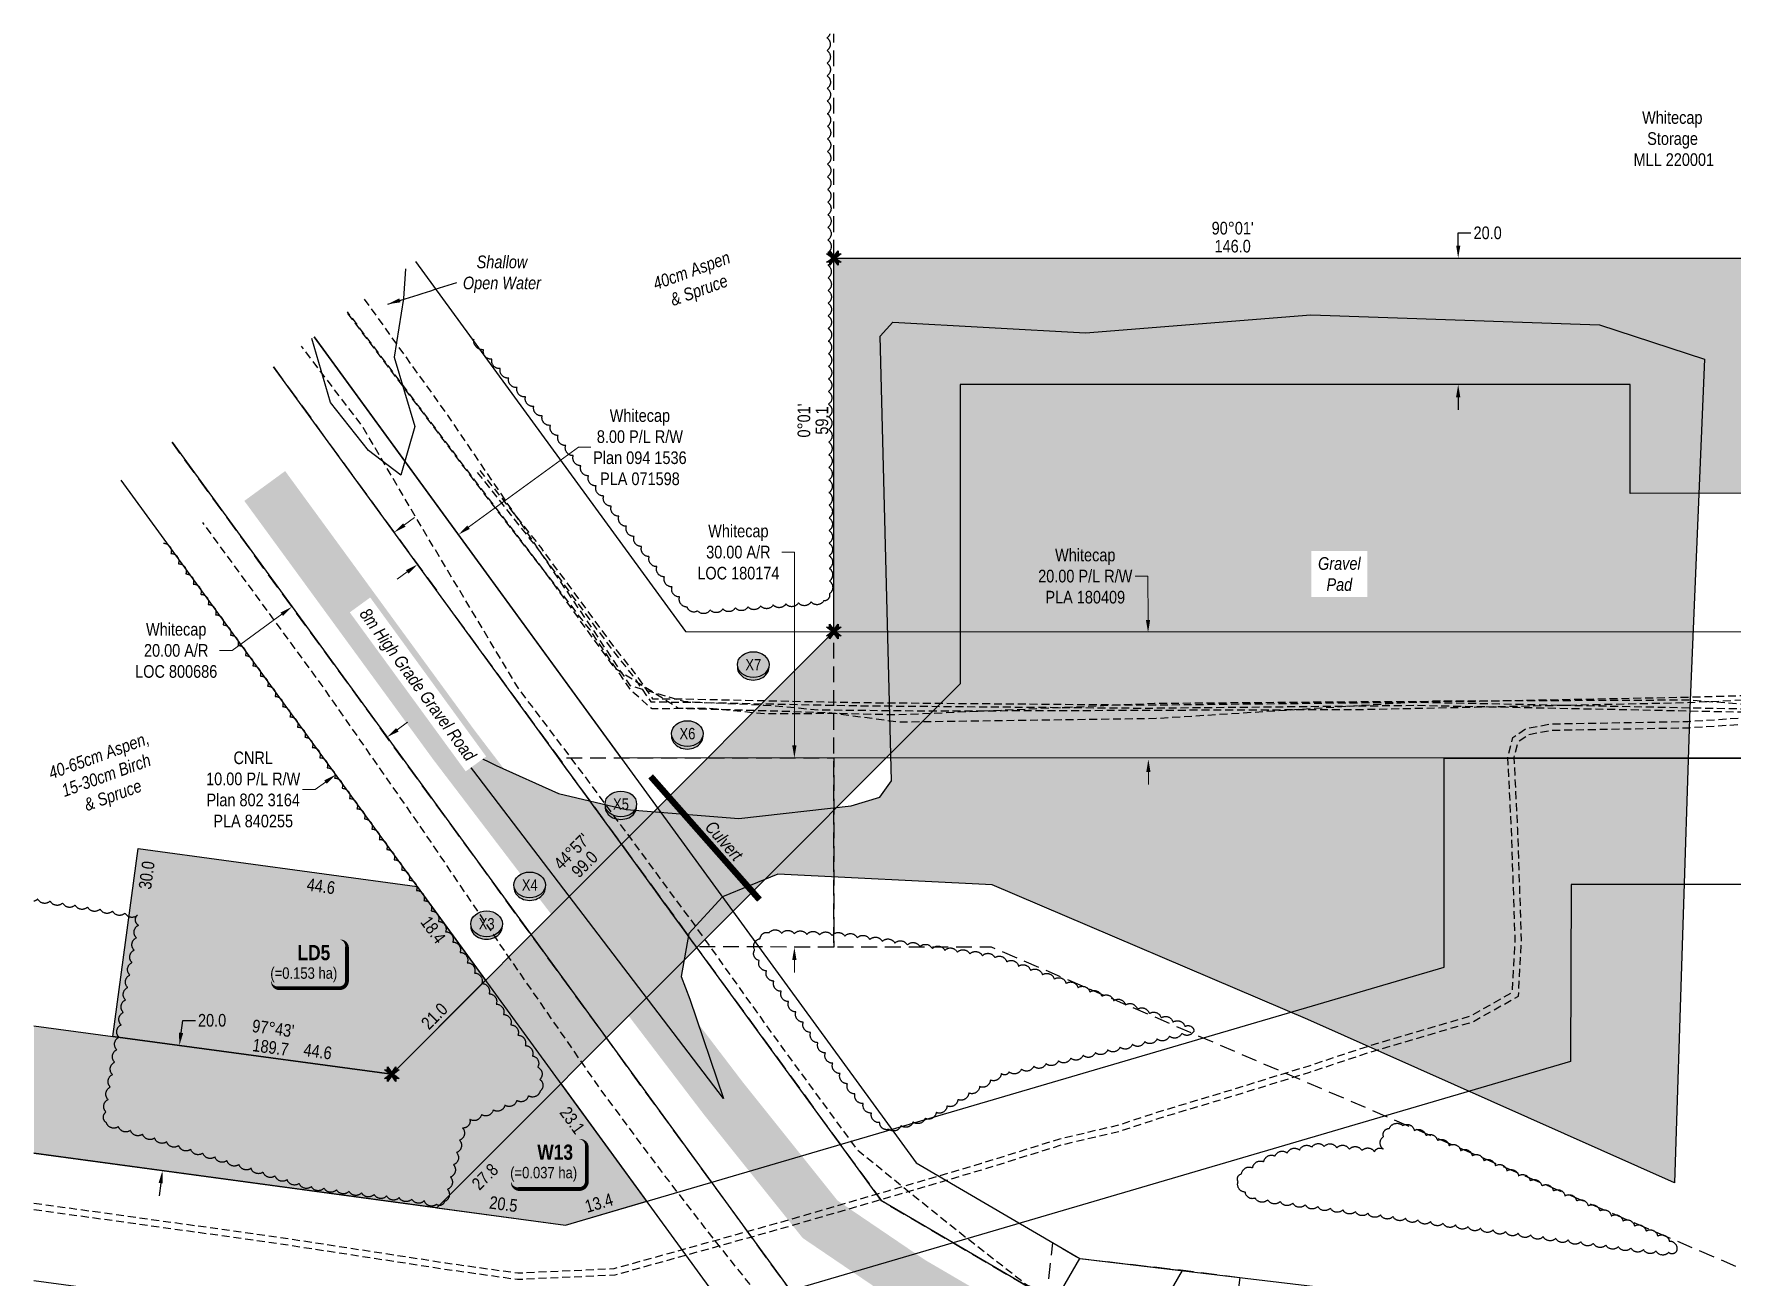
# Model space of a CAD drawing. Extents: x 485237 to 492984, y 6042770 to 6046256.
# Drawn here: x 490390 to 491732, y 6043458 to 6044441 of the extents above; entities that cross this region are included whole.
import ezdxf
from ezdxf.enums import TextEntityAlignment as Align

# ---------------------------------------------------------------- set-up
doc = ezdxf.new("R2010")
doc.units = 0
doc.header["$LTSCALE"] = 5
doc.header["$PDSIZE"] = 0.5
for name, pattern in [('0', [1, 1, 0]), ('foc-ACCESSROAD', [3.75, 2.5, -1.25]), ('UG_PIPE', [1.875, 1.25, -0.625])]:
    doc.linetypes.add(name, pattern=pattern)
doc.layers.get('Defpoints').update_dxf_attribs({"color": 9})
for name, color, linetype, lineweight in [('AS-GENERAL', 48, 'Continuous', 18), ('C-AR-T', 13, 'Continuous', 9), ('C-RW-T', 13, 'Continuous', 9), ('C-WS-T', 13, 'Continuous', 9), ('F-RW-T', 190, 'Continuous', 9), ('P-TEMP-T', 46, 'Continuous', 18), ('T-TEXT', 48, 'Continuous', 18)]:
    doc.layers.add(name, color=color, linetype=linetype, lineweight=lineweight)
for name, color, linetype in [('AS-PIPE-UG', 44, 'UG_PIPE'), ('AS-ROADS', 254, 'Continuous'), ('C-AR', 13, 'foc-ACCESSROAD'), ('C-RW', 13, 'Continuous'), ('C-WS', 13, 'foc-ACCESSROAD'), ('F-RW', 190, 'Continuous'), ('L-BD1', 253, 'Continuous'), ('L-MON', 1, 'Continuous'), ('P-CROSSINGS', 250, 'Continuous'), ('P-PROPOSED', 10, 'Continuous'), ('P-PROPOSED-H', 21, 'Continuous'), ('P-TEMP-BLOCKS', 250, 'Continuous'), ('P-TEMP-H', 41, 'Continuous'), ('P-TEMP_LOG DECK', 46, 'Continuous'), ('P-TEMP_WORKSPACE', 46, 'Continuous'), ('P-TXT', 4, 'Continuous'), ('T-BUSH', 110, '0'), ('T-BUSH-T', 110, 'Continuous'), ('WETLAND', 143, 'Continuous'), ('WETLAND-T', 146, 'Continuous')]:
    doc.layers.add(name, color=color, linetype=linetype)
doc.styles.add('80', font='ARIALN.TTF', dxfattribs={"height": 10})
doc.styles.add('80CG', font='ARIALN.TTF', dxfattribs={"height": 10})
doc.styles.add('80L', font='ARIALN.TTF', dxfattribs={"height": 10})
doc.styles.add('80LS', font='ARIALNI.TTF', dxfattribs={"height": 10})
doc.styles.add('BOLD', font='ARIALNB.TTF')
doc.styles.add('Crossing', font='ARIALN.TTF', dxfattribs={"height": 10})
doc.styles.get("Standard").update_dxf_attribs({"font": 'ARIALN.TTF'})
doc.dimstyles.new('Compass 5 000', dxfattribs={"dimscale": 5, "dimtxt": 9, "dimasz": 2, "dimexe": 0.2, "dimexo": 0.0625, "dimgap": 0.5, "dimtad": 0, "dimtih": 1, "dimtoh": 1, "dimzin": 0, "dimdsep": 46, "dimtxsty": '80CG', "dimcen": 0.1, "dimse1": 1, "dimse2": 1, "dimclrd": 256, "dimclrt": 256, "dimaunit": 1, "dimadec": 4, "dimazin": 0, "dimtfac": 0.06, "dimtofl": 0, "dimtmove": 0, "dimatfit": 1, "dimfxl": 0.2, "dimtolj": 1, "dimtzin": 0, "dimlwd": -1, "dimarcsym": 0})

# ---------------------------------------------------------------- blocks, each defined once
blk = doc.blocks.new('*U81')
at = {"true_color": 0xff8aff}
h = blk.add_hatch(color=211, dxfattribs=at)
edge = h.paths.add_edge_path()
edge.add_line((-24, -20), (24, -20))
edge.add_arc((24, -14), 6, 270, 360)
edge.add_line((30, -14), (30, 12.5))
edge.add_arc((24, 12.5), 6, 0, 90)
edge.add_line((24, 18.5), (-24, 18.5))
edge.add_arc((-24, 12.5), 6, 90, 180)
edge.add_line((-30, 12.5), (-30, -14))
edge.add_arc((-24, -14), 6, 180, 270)
at = {"color": 250, "flags": 128}
blk.add_lwpolyline([(-24, -20, 3, 3, 0), (24, -20, 3, 3, 0.414214), (30, -14, 3, 3, 0), (30, 12.5, 3, 0, 0.414214), (24, 18.5, 0, 0, 0), (-24, 18.5, 0, 0, 0.414214), (-30, 12.5, 0, 0, 0), (-30, -14, 0, 3, 0.414214)], format="xyseb", close=True, dxfattribs=at)
at = {"flags": 128}
blk.add_lwpolyline([(-23.3, -15.3, 0, 7.5, 0), (0, 0, 0, 0, 0)], format="xyseb", dxfattribs=at)
at = {"color": 250}
for tag, p, height, style in [('TEMP_AREA_W1_001', (-9.2, 2.2), 12, 'BOLD'), ('ENTER_TEXT_001', (-30.7, -12.5), 9, '80')]:
    blk.add_attdef(tag, p, '', height=height, dxfattribs=dict(at, style=style))
blk = doc.blocks.new('*D92')
at = {"layer": 'C-AR-T', "transparency": 16777216}
for p, q in [((490991.5, 6044030.5), (490981.5, 6044030.5)), ((490991.5, 6043877.7), (490991.5, 6044030.5)), ((490991.5, 6043707.8), (490991.5, 6043697.8))]:
    blk.add_line(p, q, dxfattribs=at)
for points in [[(490993.2, 6043877.7), (490989.8, 6043877.7), (490991.5, 6043867.7)], [(490993.2, 6043707.8), (490989.8, 6043707.8), (490991.5, 6043717.8)]]:
    blk.add_solid(points, dxfattribs=at)
at = {"layer": 'Defpoints', "color": 0, "transparency": 16777216}
for p in [(490975.2, 6043867.7), (490991.5, 6043867.7), (490975.2, 6043717.8)]:
    blk.add_point(p, dxfattribs=at)
at = {"layer": 'C-AR-T', "transparency": 16777216, "insert": (490947.2, 6044030.5), "char_height": 10, "attachment_point": 5, "style": '80CG'}
blk.add_mtext('\\A1;Whitecap\\P30.00 A/R\\PLOC 180174', dxfattribs=at)
blk = doc.blocks.new('*D94')
at = {"layer": 'C-RW-T', "transparency": 16777216}
for p, q in [((491271.2, 6044011.5), (491261.2, 6044011.5)), ((491271.3, 6043976.8), (491271.2, 6044011.5)), ((491271.5, 6043856.6), (491271.6, 6043846.6))]:
    blk.add_line(p, q, dxfattribs=at)
for points in [[(491272.9, 6043976.8), (491269.6, 6043976.8), (491271.3, 6043966.8)], [(491273.2, 6043856.6), (491269.9, 6043856.6), (491271.5, 6043866.6)]]:
    blk.add_solid(points, dxfattribs=at)
at = {"layer": 'Defpoints', "color": 0, "transparency": 16777216}
for p in [(491271.3, 6043966.8), (491339, 6043967), (491339.2, 6043866.8)]:
    blk.add_point(p, dxfattribs=at)
at = {"layer": 'C-RW-T', "transparency": 16777216, "insert": (491221.6, 6044011.5), "char_height": 10, "attachment_point": 5, "style": '80CG'}
blk.add_mtext('\\A1;Whitecap\\P20.00 P/L R/W\\PPLA 180409', dxfattribs=at)
blk = doc.blocks.new('*D90')
at = {"layer": 'Defpoints', "color": 0, "transparency": 16777216}
for p in [(490497.2, 6043641.2), (490505, 6043640.2), (490483.8, 6043542.2)]:
    blk.add_point(p, dxfattribs=at)
at = {"layer": 'P-TXT', "transparency": 16777216}
for p, q in [((490506.4, 6043650.1), (490507.7, 6043660)), ((490507.7, 6043660), (490517.7, 6043660)), ((490490.3, 6043531.2), (490488.9, 6043521.3))]:
    blk.add_line(p, q, dxfattribs=at)
for points in [[(490504.7, 6043650.3), (490508, 6043649.9), (490505, 6043640.2)], [(490488.6, 6043531.5), (490491.9, 6043531), (490491.6, 6043541.1)]]:
    blk.add_solid(points, dxfattribs=at)
at = {"layer": 'P-TXT', "transparency": 16777216, "insert": (490530.9, 6043660), "char_height": 10, "attachment_point": 5, "style": '80CG'}
blk.add_mtext('\\A1;20.0', dxfattribs=at)
blk = doc.blocks.new('TEMP')
h = blk.add_hatch(color=255)
h.dxf.hatch_style = 1
h.paths.add_polyline_path([(0, 0.25), (-0.67, 1.15), (-0.67, 0.67), (-1.15, 0.67), (-0.25, 0), (-1.15, -0.67), (-0.67, -0.67), (-0.67, -1.15), (0, -0.25), (0.67, -1.15), (0.67, -0.67), (1.15, -0.67), (0.25, 0), (1.15, 0.67), (0.67, 0.67), (0.67, 1.15)])
h.paths.add_polyline_path([(0.57, 0.85), (0.57, 0.57), (0.85, 0.57), (0.08, 0), (0.85, -0.57), (0.57, -0.57), (0.57, -0.85), (0, -0.08), (-0.57, -0.85), (-0.57, -0.57), (-0.85, -0.57), (-0.08, 0), (-0.85, 0.57), (-0.57, 0.57), (-0.57, 0.85), (0, 0.08)], flags=16)
h = blk.add_hatch(color=1)
h.dxf.hatch_style = 1
h.paths.add_polyline_path([(0, 0.08), (-0.57, 0.85), (-0.57, 0.57), (-0.85, 0.57), (-0.08, 0), (-0.85, -0.57), (-0.57, -0.57), (-0.57, -0.85), (0, -0.08), (0.57, -0.85), (0.57, -0.57), (0.85, -0.57), (0.08, 0), (0.85, 0.57), (0.57, 0.57), (0.57, 0.85)])
at = {"color": 1}
for p, q in [((-0.08, 0), (0.08, 0)), ((0, 0.08), (0, -0.08))]:
    blk.add_line(p, q, dxfattribs=at)
at = {"color": 255, "flags": 128}
blk.add_lwpolyline([(-0.25, 0), (-1.15, 0.67), (-0.67, 0.67), (-0.67, 1.15), (0, 0.25), (0.67, 1.15), (0.67, 0.67), (1.15, 0.67), (0.25, 0), (1.15, -0.67), (0.67, -0.67), (0.67, -1.15), (0, -0.25), (-0.67, -1.15), (-0.67, -0.67), (-1.15, -0.67)], close=True, dxfattribs=at)
at = {"color": 1, "flags": 128}
blk.add_lwpolyline([(-0.08, 0), (-0.85, 0.57), (-0.57, 0.57), (-0.57, 0.85), (0, 0.08), (0.57, 0.85), (0.57, 0.57), (0.85, 0.57), (0.08, 0), (0.85, -0.57), (0.57, -0.57), (0.57, -0.85), (0, -0.08), (-0.57, -0.85), (-0.57, -0.57), (-0.85, -0.57)], close=True, dxfattribs=at)
blk = doc.blocks.new('*D102')
at = {"layer": 'C-RW-T', "transparency": 16777216}
for p, q in [((490733.7, 6044050.2), (490820.6, 6044113.5)), ((490820.6, 6044113.5), (490830.6, 6044113.5)), ((490685.3, 6044014.9), (490677.2, 6044009))]:
    blk.add_line(p, q, dxfattribs=at)
for points in [[(490732.8, 6044051.6), (490734.7, 6044048.9), (490725.7, 6044044.3)], [(490684.3, 6044016.2), (490686.3, 6044013.5), (490693.4, 6044020.8)]]:
    blk.add_solid(points, dxfattribs=at)
at = {"layer": 'Defpoints', "color": 0, "transparency": 16777216}
for p in [(490725.7, 6044044.3), (490751.5, 6044008.9), (490719.2, 6043985.3)]:
    blk.add_point(p, dxfattribs=at)
at = {"layer": 'C-RW-T', "transparency": 16777216, "insert": (490869.3, 6044113.5), "char_height": 10, "attachment_point": 5, "style": '80CG'}
blk.add_mtext('\\A1;Whitecap\\P8.00 P/L R/W\\PPlan 094 1536\\PPLA 071598', dxfattribs=at)
blk = doc.blocks.new('*D103')
at = {"layer": 'C-AR-T', "transparency": 16777216}
for p, q in [((490683, 6044052), (490691.1, 6044057.9)), ((490586.1, 6043981.3), (490546.8, 6043952.7)), ((490546.8, 6043952.7), (490536.8, 6043952.7))]:
    blk.add_line(p, q, dxfattribs=at)
for points in [[(490682, 6044053.3), (490684, 6044050.6), (490674.9, 6044046.1)], [(490585.1, 6043982.7), (490587, 6043980), (490594.1, 6043987.2)]]:
    blk.add_solid(points, dxfattribs=at)
at = {"layer": 'Defpoints', "color": 0, "transparency": 16777216}
for p in [(490642.8, 6044090.2), (490562, 6044031.3), (490594.1, 6043987.2)]:
    blk.add_point(p, dxfattribs=at)
at = {"layer": 'C-AR-T', "transparency": 16777216, "insert": (490502.5, 6043952.7), "char_height": 10, "attachment_point": 5, "style": '80CG'}
blk.add_mtext('\\A1;Whitecap\\P20.00 A/R\\PLOC 800686', dxfattribs=at)
blk = doc.blocks.new('*D104')
at = {"layer": 'Defpoints', "color": 0, "transparency": 16777216}
for p in [(490669.7, 6043883.5), (490628.7, 6043854.5), (490629.1, 6043853.9)]:
    blk.add_point(p, dxfattribs=at)
at = {"layer": 'F-RW-T', "transparency": 16777216}
for p, q in [((490677.4, 6043890), (490685.5, 6043895.9)), ((490620.6, 6043848.6), (490612.5, 6043842.7)), ((490612.5, 6043842.7), (490602.5, 6043842.7))]:
    blk.add_line(p, q, dxfattribs=at)
for points in [[(490676.4, 6043891.3), (490678.4, 6043888.6), (490669.3, 6043884.1)], [(490619.6, 6043849.9), (490621.6, 6043847.2), (490628.7, 6043854.5)]]:
    blk.add_solid(points, dxfattribs=at)
at = {"layer": 'F-RW-T', "transparency": 16777216, "insert": (490563.4, 6043842.7), "char_height": 10, "attachment_point": 5, "style": '80CG'}
blk.add_mtext('\\A1;CNRL\\P10.00 P/L R/W\\PPlan 802 3164\\PPLA 840255', dxfattribs=at)
blk = doc.blocks.new('*D122')
at = {"layer": 'Defpoints', "color": 0, "transparency": 16777216}
for p in [(491513.7, 6044263.1), (491516.6, 6044263.1), (491513.7, 6044163.1)]:
    blk.add_point(p, dxfattribs=at)
at = {"layer": 'P-TXT', "transparency": 16777216}
for p, q in [((491516.6, 6044273.1), (491516.6, 6044283.1)), ((491516.6, 6044283.1), (491526.6, 6044283.1)), ((491516.6, 6044153.1), (491516.6, 6044143.1))]:
    blk.add_line(p, q, dxfattribs=at)
for points in [[(491515, 6044273.1), (491518.3, 6044273.1), (491516.6, 6044263.1)], [(491514.9, 6044153.1), (491518.3, 6044153.1), (491516.6, 6044163.1)]]:
    blk.add_solid(points, dxfattribs=at)
at = {"layer": 'P-TXT', "transparency": 16777216, "insert": (491539.9, 6044283.1), "char_height": 10, "attachment_point": 5, "style": '80CG'}
blk.add_mtext('\\A1;20.0', dxfattribs=at)
blk = doc.blocks.new('xing2')
h = blk.add_hatch(color=50)
h.dxf.hatch_style = 1
edge = h.paths.add_edge_path()
edge.add_ellipse((0, 0), major_axis=(-12.5, 0), ratio=0.816297, start_angle=0, end_angle=360)
h = blk.add_hatch(color=250)
h.dxf.hatch_style = 1
edge = h.paths.add_edge_path()
edge.add_ellipse((0, -2), major_axis=(-12.5, 0), ratio=0.816297, start_angle=0, end_angle=180)
edge.add_line((12.5, -2), (12.5, 0))
edge.add_ellipse((0, 0), major_axis=(-12.5, 0), ratio=0.816297, start_angle=0, end_angle=180, ccw=False)
edge.add_line((-12.5, 0), (-12.5, -2))
at = {"color": 250}
blk.add_ellipse((0, 0), major_axis=(-12.5, 0), ratio=0.816297, dxfattribs=at)
blk.add_ellipse((0, -2), major_axis=(-12.5, 0), ratio=0.816297, start_param=0, end_param=3.141593, dxfattribs=at)
at = {"color": 250, "style": 'Crossing'}
blk.add_attdef('CROSSING', text='', height=9, dxfattribs=at).set_placement((0.1, 0), align=Align.MIDDLE_CENTER)
at = {"color": 250, "style": 'Crossing', "flags": 1}
for tag, p in [('OWNER', (0.1, -12.5)), ('DESCRIPTION', (0.1, -25.8)), ('LOCATION', (0.1, -39.3)), ('DWG_REF', (0.1, -52.8))]:
    blk.add_attdef(tag, text='', height=9, dxfattribs=at).set_placement(p, align=Align.MIDDLE_CENTER)
blk = doc.blocks.new('*U114')
at = {"true_color": 0xff8aff}
h = blk.add_hatch(color=211, dxfattribs=at)
edge = h.paths.add_edge_path()
edge.add_line((-24, -21), (24, -21))
edge.add_arc((24, -15), 6, 270, 360)
edge.add_line((30, -15), (30, 12.5))
edge.add_arc((24, 12.5), 6, 0, 90)
edge.add_line((24, 18.5), (-24, 18.5))
edge.add_arc((-24, 12.5), 6, 90, 180)
edge.add_line((-30, 12.5), (-30, -15))
edge.add_arc((-24, -15), 6, 180, 270)
at = {"color": 250, "flags": 128}
blk.add_lwpolyline([(-24, -21, 3, 3, 0), (24, -21, 3, 3, 0.414214), (30, -15, 3, 3, 0), (30, 12.5, 3, 0, 0.414214), (24, 18.5, 0, 0, 0), (-24, 18.5, 0, 0, 0.414214), (-30, 12.5, 0, 0, 0), (-30, -15, 0, 3, 0.414214)], format="xyseb", close=True, dxfattribs=at)
at = {"flags": 128}
blk.add_lwpolyline([(-23.3, -15.3, 0, 7.5, 0), (0, 0, 0, 0, 0)], format="xyseb", dxfattribs=at)
at = {"color": 250}
for tag, p, height, style in [('TEMP_AREA_W1_001', (-9.2, 2.2), 12, 'BOLD'), ('ENTER_TEXT_001', (-30.7, -12.5), 9, '80')]:
    blk.add_attdef(tag, p, '', height=height, dxfattribs=dict(at, style=style))

msp = doc.modelspace()

# ---------------------------------------------------------------- hatches: boundary and pattern name
at = {"layer": 'AS-ROADS'}
h = msp.add_hatch(color=256, dxfattribs=at)
h.dxf.hatch_style = 1
h.paths.add_polyline_path([(490755.681, 6043861.606), (490805.031, 6043839.581), (490858.541, 6043826.861), (490947.451, 6043819.676), (491036.421, 6043829.856), (491059.141, 6043836.716), (491068.256, 6043849.566), (491059.416, 6044201.326), (491069.446, 6044212.531), (491221.786, 6044203.921), (491400.031, 6044218.281), (491628.311, 6044210.256), (491711.326, 6044183.216), (491699.761, 6043907.161), (491687.611, 6043531.486), (491397.606, 6043660.641), (491147.931, 6043767.391), (490978.451, 6043775.646), (490934.716, 6043757.861), (490907.986, 6043728.726), (490902.056, 6043694.606), (490908.851, 6043676.686), (490935.416, 6043598.176), (490721.951, 6043878.246)])
h = msp.add_hatch(color=256, dxfattribs=at)
h.dxf.hatch_style = 1
h.paths.add_polyline_path([(490755.681, 6043861.606), (490805.031, 6043839.581), (490858.541, 6043826.861), (490947.451, 6043819.676), (491036.421, 6043829.856), (491059.141, 6043836.716), (491068.256, 6043849.566), (491059.416, 6044201.326), (491069.446, 6044212.531), (491221.786, 6044203.921), (491400.031, 6044218.281), (491628.311, 6044210.256), (491711.326, 6044183.216), (491699.761, 6043907.161), (491687.611, 6043531.486), (491397.606, 6043660.641), (491147.931, 6043767.391), (490978.451, 6043775.646), (490934.716, 6043757.861), (490907.986, 6043728.726), (490902.056, 6043694.606), (490908.851, 6043676.686), (490935.416, 6043598.176), (490721.951, 6043878.246)])
at = {"layer": 'P-PROPOSED-H'}
h = msp.add_hatch(color=256, dxfattribs=at)
h.dxf.hatch_style = 1
h.paths.add_polyline_path([(490389.962, 6043655.776), (490389.962, 6043554.916), (490708.722, 6043511.734), (491122.652, 6043926.343), (491122.702, 6044163.238), (491652.632, 6044163.091), (491652.614, 6044076.801), (492492.82, 6044077.271), (492492.764, 6044177.218), (491752.583, 6044176.804), (491752.601, 6044263.01), (491022.776, 6044263.212), (491022.714, 6043967.703), (490673.015, 6043617.431)])
at = {"layer": 'P-TEMP-H'}
h = msp.add_hatch(color=256, dxfattribs=at)
h.dxf.hatch_style = 1
h.paths.add_polyline_path([(490747.235, 6043691.772), (490673.015, 6043617.431), (490452.246, 6043647.338), (490472.372, 6043795.902), (490693.141, 6043765.995)])
h = msp.add_hatch(color=256, dxfattribs=at)
h.dxf.hatch_style = 1
h.paths.add_polyline_path([(490806.968, 6043610.141), (490708.722, 6043511.734), (490810.461, 6043497.951), (490874.866, 6043516.878)])

# ---------------------------------------------------------------- linework, layer by layer
at = {"layer": 'AS-GENERAL', "const_width": 5, "flags": 128}
msp.add_lwpolyline([(490963.881, 6043755.526), (490877.811, 6043853.056)], dxfattribs=at)
msp.add_lwpolyline([(490963.881, 6043755.526), (490877.811, 6043853.056)], dxfattribs=at)
at = {"layer": 'AS-PIPE-UG', "flags": 128}
for points in [[(492485.396, 6043998.976), (492449.476, 6044001.296), (492400.111, 6044002.191), (492362.861, 6043974.661), (492333.131, 6043936.171), (492296.941, 6043933.496), (492235.466, 6043938.696), (492147.076, 6043937.811), (492016.971, 6043934.041), (491903.991, 6043926.061), (491817.541, 6043919.011), (491696.896, 6043915.536), (491527.556, 6043912.301), (491432.301, 6043911.931), (491276.431, 6043910.671), (491074.076, 6043901.681), (491023.676, 6043902.786), (490967.921, 6043902.491), (490923.621, 6043906.931), (490878.916, 6043906.441), (490862.201, 6043921.051), (490829.951, 6043968.916), (490744.091, 6044079.501), (490637.63, 6044220.343)], [(492484.161, 6044007.076), (492451.081, 6044005.901), (492399.886, 6044004.056), (492363.436, 6043978.061), (492323.856, 6043935.981), (492297.746, 6043934.811), (492252.111, 6043938.606), (492147.276, 6043938.271), (492098.196, 6043938.316), (491945.861, 6043930.606), (491839.401, 6043903.031), (491698.386, 6043913.361), (491493.986, 6043912.486), (491277.791, 6043898.746), (491074.456, 6043895.916), (491018.131, 6043903.396), (490964.426, 6043904.971), (490899.716, 6043906.846), (490849.481, 6043938.631), (490792.311, 6044017.671), (490735.266, 6044091.911), (490638.023, 6044220.635)], [(492464.331, 6044023.811), (492453.211, 6044023.116), (492401.806, 6044022.526), (492388.311, 6044013.701), (492360.411, 6043980.156), (492322.211, 6043939.881), (492261.556, 6043939.586), (492098.706, 6043936.721), (491913.301, 6043927.331), (491817.876, 6043916.801), (491695.371, 6043911.201), (491443.831, 6043905.846), (491101.191, 6043904.611), (491011.506, 6043905.501), (490967.381, 6043909.276), (490905.001, 6043912.056), (490861.891, 6043924.736), (490831.836, 6043969.811), (490717.396, 6044138.791), (490651.533, 6044230.675)], [(491232.991, 6043434.546), (491222.941, 6043435.396), (491194.301, 6043442.406), (491175.136, 6043450.646), (491126.706, 6043488.526), (491089.331, 6043518.381), (491041.516, 6043557.186), (490983.111, 6043637.026), (490913.156, 6043734.811), (490826.006, 6043852.916), (490772.931, 6043923.166), (490696.566, 6044050.466), (490649.331, 6044130.716), (490601.517, 6044193.504)], [(490740.601, 6044093.636), (490788.841, 6044032.631), (490846.731, 6043953.976), (490863.556, 6043932.831), (490878.051, 6043911.961), (490902.661, 6043911.911), (491041.201, 6043909.026), (491269.371, 6043907.096), (491483.931, 6043909.336), (491812.501, 6043902.626), (491871.116, 6043909.486), (491895.516, 6043920.691), (491929.801, 6043920.786), (492050.186, 6043926.706), (492153.596, 6043931.321), (492268.626, 6043932.861), (492322.566, 6043933.396), (492362.376, 6043964.716), (492399.856, 6043983.571), (492446.911, 6043980.256), (492454.471, 6043980.756)], [(490742.561, 6044095.186), (490790.828, 6044034.147), (490848.716, 6043955.495), (490865.562, 6043934.323), (490879.36, 6043914.457), (490902.69, 6043914.41), (491041.238, 6043911.525), (491269.369, 6043909.595), (491483.944, 6043911.835), (491812.381, 6043905.128), (491870.433, 6043911.922), (491894.967, 6043923.189), (491929.736, 6043923.285), (492050.069, 6043929.202), (492153.524, 6043933.819), (492268.597, 6043935.36), (492321.69, 6043935.886), (492361.029, 6043966.836), (492399.347, 6043986.112), (492446.917, 6043982.761), (492454.306, 6043983.25)], [(490968.101, 6043436.281), (490920.696, 6043495.971), (490885.581, 6043541.671), (490837.141, 6043606.906), (490763.421, 6043713.331), (490698.386, 6043809.546), (490617.171, 6043926.091), (490523.486, 6044054.021)], [(490389.962, 6043515.439), (490583.996, 6043488.491), (490715.401, 6043468.231), (490772.651, 6043460.166), (490848.886, 6043463.641), (490977.406, 6043499.466), (491065.691, 6043525.166), (491139.446, 6043546.926), (491201.466, 6043566.336), (491248.471, 6043577.416), (491279.226, 6043587.586), (491338.646, 6043605.496), (491397.801, 6043623.891), (491445.701, 6043639.771), (491526.296, 6043663.551), (491559.456, 6043682.251), (491561.716, 6043723.726), (491558.716, 6043811.396), (491555.876, 6043868.706), (491559.866, 6043883.866), (491570.461, 6043890.956), (491589.471, 6043894.601), (491698.626, 6043896.576), (491814.481, 6043904.151), (492004.151, 6043921.371), (492224.671, 6043929.831), (492322.801, 6043929.001), (492335.201, 6043935.271), (492362.411, 6043960.906), (492399.791, 6043980.201), (492454.111, 6043980.526)], [(490389.962, 6043510.394), (490583.272, 6043483.547), (490714.672, 6043463.287), (490772.415, 6043455.153), (490849.681, 6043458.675), (490978.776, 6043494.66), (491067.097, 6043520.371), (491140.9, 6043542.145), (491202.788, 6043561.513), (491249.832, 6043572.603), (491280.732, 6043582.821), (491340.109, 6043600.718), (491399.33, 6043619.133), (491447.195, 6043635.002), (491528.256, 6043658.919), (491564.297, 6043679.244), (491566.718, 6043723.676), (491563.709, 6043811.605), (491560.906, 6043868.182), (491564.218, 6043880.765), (491572.398, 6043886.239), (491589.991, 6043889.613), (491698.835, 6043891.582), (491814.87, 6043899.169), (492004.473, 6043916.383), (492224.746, 6043924.833), (492323.973, 6043923.994), (492338.102, 6043931.138), (492365.327, 6043956.788), (492401.019, 6043975.211), (492454.141, 6043975.529)]]:
    msp.add_lwpolyline(points, dxfattribs=at)
at = {"layer": 'AS-ROADS', "flags": 128}
msp.add_lwpolyline([(490755.681, 6043861.606), (490805.031, 6043839.581), (490858.541, 6043826.861), (490947.451, 6043819.676), (491036.421, 6043829.856), (491059.141, 6043836.716), (491068.256, 6043849.566), (491059.416, 6044201.326), (491069.446, 6044212.531), (491221.786, 6044203.921), (491400.031, 6044218.281), (491628.311, 6044210.256), (491711.326, 6044183.216), (491699.761, 6043907.161), (491687.611, 6043531.486), (491397.606, 6043660.641), (491147.931, 6043767.391), (490978.451, 6043775.646), (490934.716, 6043757.861), (490907.986, 6043728.726), (490902.056, 6043694.606), (490908.851, 6043676.686), (490935.416, 6043598.176), (490721.951, 6043878.246)], close=True, dxfattribs=at)
msp.add_lwpolyline([(490755.681, 6043861.606), (490805.031, 6043839.581), (490858.541, 6043826.861), (490947.451, 6043819.676), (491036.421, 6043829.856), (491059.141, 6043836.716), (491068.256, 6043849.566), (491059.416, 6044201.326), (491069.446, 6044212.531), (491221.786, 6044203.921), (491400.031, 6044218.281), (491628.311, 6044210.256), (491711.326, 6044183.216), (491699.761, 6043907.161), (491687.611, 6043531.486), (491397.606, 6043660.641), (491147.931, 6043767.391), (490978.451, 6043775.646), (490934.716, 6043757.861), (490907.986, 6043728.726), (490902.056, 6043694.606), (490908.851, 6043676.686), (490935.416, 6043598.176), (490721.951, 6043878.246)], close=True, dxfattribs=at)
msp.add_lwpolyline([(491253.751, 6043375.666, 60, 60, 0), (491231.196, 6043379.001, 60, 60, 0), (491175.886, 6043406.776, 60, 40, 0), (491131.006, 6043426.151, 40, 40, 0), (491084.246, 6043453.476, 40, 40, 0), (491011.856, 6043502.606, 40, 40, 0), (490935.416, 6043598.176, 40, 40, 0), (490721.951, 6043878.246, 40, 40, 0), (490572.531, 6044082.861, 0, 0, 0)], format="xyseb", dxfattribs=at)
msp.add_lwpolyline([(491253.751, 6043375.666, 60, 60, 0), (491231.196, 6043379.001, 60, 60, 0), (491175.886, 6043406.776, 60, 40, 0), (491131.006, 6043426.151, 40, 40, 0), (491084.246, 6043453.476, 40, 40, 0), (491011.856, 6043502.606, 40, 40, 0), (490935.416, 6043598.176, 40, 40, 0), (490721.951, 6043878.246, 40, 40, 0), (490572.531, 6044082.861, 0, 0, 0)], format="xyseb", dxfattribs=at)
at = {"layer": 'C-AR', "flags": 128}
for points in [[(490579.421, 6044177.082), (491060.497, 6043517.107), (491204.275, 6043432.946), (492772.276, 6043246.438), (492944.984, 6043272.083)], [(492898.82, 6043142.69), (492877.373, 6043133.286), (491171.772, 6043336.16), (490992.012, 6043441.384), (490499.199, 6044117.461)]]:
    msp.add_lwpolyline(points, dxfattribs=at)
msp.add_lwpolyline([(491022.661, 6043718.041), (490913.973, 6043718.12), (490804.942, 6043867.696), (491022.611, 6043867.681), (491022.661, 6043718.041)], close=True, dxfattribs=at)
msp.add_lwpolyline([(491022.661, 6043718.041), (490913.973, 6043718.12), (490804.942, 6043867.696), (491022.611, 6043867.681), (491022.661, 6043718.041)], close=True, dxfattribs=at)
at = {"layer": 'C-RW'}
for points in [[(490691.732, 6044260.552), (490905.247, 6043967.636), (492260.391, 6043967.541), (492363.938, 6044077.199), (492492.82, 6044077.271), (492492.876, 6043977.324), (492407.048, 6043977.276), (492303.476, 6043867.591), (490854.417, 6043867.693), (490611.51, 6044200.931)], [(490611.51, 6044200.931), (491087.891, 6043547.396), (491217.276, 6043471.66), (492771.456, 6043286.716), (492933.876, 6043310.851), (492963.441, 6043323.815)], [(492944.984, 6043272.083), (492772.276, 6043246.438), (491204.275, 6043432.946), (491060.497, 6043517.107), (490579.421, 6044177.082)], [(490389.962, 6043554.916), (490810.461, 6043497.951), (491505.526, 6043702.207), (491505.481, 6043867.591), (492260.311, 6043867.556), (492260.128, 6043767.609), (491605.854, 6043767.639), (491605.567, 6043627.507), (490818.179, 6043396.046), (490389.962, 6043454.001)], [(490389.962, 6043302.765), (490829.755, 6043243.187), (491031.101, 6043302.276), (491113.731, 6043292.634), (491217.28, 6043471.62), (491298.369, 6043462.014), (491172.919, 6043245.17), (491034.557, 6043261.606), (490832.732, 6043202.436), (490503.237, 6043247.068), (490389.962, 6043262.412)]]:
    msp.add_lwpolyline(points, dxfattribs=at)
at = {"layer": 'C-WS', "flags": 128}
msp.add_lwpolyline([(492882.07, 6044439.937), (492882.086, 6044378.056), (492529.566, 6044378.086), (492529.546, 6044280.941), (492481.466, 6044280.946), (492481.481, 6044273.001), (491752.401, 6044263.026), (491752.226, 6043458.386), (491147.371, 6043717.951), (491022.661, 6043718.041), (491022.813, 6044440.547)], dxfattribs=at)
msp.add_lwpolyline([(492882.07, 6044439.937), (492882.086, 6044378.056), (492529.566, 6044378.086), (492529.546, 6044280.941), (492481.466, 6044280.946), (492481.481, 6044273.001), (491752.401, 6044263.026), (491752.226, 6043458.386), (491147.371, 6043717.951), (491022.661, 6043718.041), (491022.813, 6044440.547)], dxfattribs=at)
msp.add_lwpolyline([(491343.829, 6043456.607), (491339.228, 6043416.894), (491275.396, 6043424.703), (491204.275, 6043432.946), (491197.256, 6043437.032), (491191.008, 6043440.712), (491196.049, 6043484.085), (491217.28, 6043471.62), (491296.892, 6043462.561), (491343.829, 6043456.607)], close=True, dxfattribs=at)
at = {"layer": 'F-RW'}
for points in [[(490499.199, 6044117.461), (491058.929, 6043349.582), (492877.373, 6043133.286), (492898.82, 6043142.69)], [(492877.503, 6043082.943), (491031.101, 6043302.276), (490458.847, 6044087.471)]]:
    msp.add_lwpolyline(points, dxfattribs=at)
at = {"layer": 'P-PROPOSED'}
msp.add_lwpolyline([(490389.962, 6043655.776), (490673.015, 6043617.431), (491022.714, 6043967.703), (491022.776, 6044263.212), (491752.601, 6044263.01), (491752.583, 6044176.804), (492492.764, 6044177.218), (492492.82, 6044077.271), (491652.614, 6044076.801), (491652.632, 6044163.091), (491122.702, 6044163.238), (491122.652, 6043926.343), (490708.722, 6043511.734), (490389.962, 6043554.916)], dxfattribs=at)
at = {"layer": 'P-TEMP_LOG DECK', "flags": 128}
msp.add_lwpolyline([(490747.235, 6043691.772), (490673.015, 6043617.431), (490452.246, 6043647.338), (490472.372, 6043795.902), (490693.141, 6043765.995)], close=True, dxfattribs=at)
at = {"layer": 'P-TEMP_WORKSPACE'}
msp.add_lwpolyline([(490806.968, 6043610.141), (490708.722, 6043511.734), (490810.461, 6043497.951), (490874.866, 6043516.878)], close=True, dxfattribs=at)
at = {"layer": 'T-BUSH', "flags": 128}
for points in [[(491019.581, 6044440.548, -0.16342534), (491017.287, 6044437.413, -0.52056705), (491017.331, 6044427.418, -0.52056705), (491017.376, 6044417.424, -0.52056705), (491017.42, 6044407.429, -0.52056705), (491017.464, 6044397.434, -0.52056705), (491017.508, 6044387.44, -0.52056705), (491017.552, 6044377.445, -0.52056705), (491017.596, 6044367.45, -0.52056705), (491017.64, 6044357.456, -0.52056705), (491017.684, 6044347.461, -0.52056705), (491017.728, 6044337.467, -0.52056705), (491017.772, 6044327.472, -0.52056705), (491017.816, 6044317.477, -0.52056705), (491017.86, 6044307.483, -0.52056705), (491017.905, 6044297.488, -0.52056705), (491017.949, 6044287.493, -0.52056705), (491017.993, 6044277.499, -0.52056705), (491018.037, 6044267.504, -0.52056705), (491018.081, 6044257.51, -0.52056705), (491018.125, 6044247.515, -0.52056705), (491018.169, 6044237.52, -0.52056705), (491018.213, 6044227.526, -0.52056705), (491018.257, 6044217.531, -0.52056705), (491018.301, 6044207.536, -0.52056705), (491018.345, 6044197.542, -0.52056705), (491018.389, 6044187.547, -0.52056705), (491018.434, 6044177.553, -0.52056705), (491018.478, 6044167.558, -0.52056705), (491018.522, 6044157.563, -0.52056705), (491018.566, 6044147.569, -0.52056705), (491018.61, 6044137.574, -0.52056705), (491018.654, 6044127.579, -0.52056705), (491018.698, 6044117.585, -0.52056705), (491018.742, 6044107.59, -0.52056705), (491018.786, 6044097.596, -0.52056705), (491018.83, 6044087.601, -0.52056705), (491018.874, 6044077.606, -0.52056705), (491018.918, 6044067.612, -0.52056705), (491018.963, 6044057.617, -0.52056705), (491019.007, 6044047.622, -0.52056705), (491019.051, 6044037.628, -0.52056705), (491019.095, 6044027.633, -0.52056705), (491019.139, 6044017.639, -0.52056705), (491019.183, 6044007.644, -0.52056705), (491019.227, 6043997.649, -0.52056705), (491014.628, 6043991.927, -0.52056705), (491004.665, 6043991.14, -0.52056705), (490994.701, 6043990.353, -0.52056705), (490984.737, 6043989.567, -0.52056705), (490974.773, 6043988.78, -0.52056705), (490964.81, 6043987.994, -0.52056705), (490954.846, 6043987.207, -0.52056705), (490944.882, 6043986.421, -0.52056705), (490934.919, 6043985.634, -0.52056705), (490924.955, 6043984.848, -0.52056705), (490914.991, 6043984.061, -0.52056705), (490906.74, 6043987.074, -0.52056705), (490900.731, 6043995.06, -0.52056705), (490894.722, 6044003.047, -0.52056705), (490888.713, 6044011.033, -0.52056705), (490882.704, 6044019.02, -0.52056705), (490876.695, 6044027.007, -0.52056705), (490870.686, 6044034.993, -0.52056705), (490864.677, 6044042.98, -0.52056705), (490858.667, 6044050.966, -0.52056705), (490852.658, 6044058.953, -0.52056705), (490846.649, 6044066.94, -0.52056705), (490840.64, 6044074.926, -0.52056705), (490834.631, 6044082.913, -0.52056705), (490828.622, 6044090.899, -0.52056705), (490822.613, 6044098.886, -0.52056705), (490816.604, 6044106.873, -0.52056705), (490810.595, 6044114.859, -0.52056705), (490804.586, 6044122.846, -0.52056705), (490798.577, 6044130.832, -0.52056705), (490792.018, 6044138.37, -0.52056705), (490785.387, 6044145.848, -0.52056705), (490778.756, 6044153.326, -0.52056705), (490772.124, 6044160.804, -0.52056705), (490765.493, 6044168.282, -0.52056705), (490758.862, 6044175.76, -0.52056705), (490752.231, 6044183.238, -0.52056705), (490745.599, 6044190.716, -0.52056705), (490738.115, 6044199.156)], [(490492.438, 6044037.516, -0.52056705), (490498.324, 6044029.438, -0.52056705), (490504.21, 6044021.36, -0.52056705), (490510.096, 6044013.282, -0.52056705), (490515.982, 6044005.205, -0.52056705), (490521.868, 6043997.127, -0.52056705), (490527.754, 6043989.049, -0.52056705), (490533.64, 6043980.971, -0.52056705), (490539.526, 6043972.894, -0.52056705), (490545.412, 6043964.816, -0.52056705), (490551.298, 6043956.738, -0.52056705), (490557.184, 6043948.66, -0.52056705), (490563.07, 6043940.583, -0.52056705), (490568.956, 6043932.505, -0.52056705), (490574.842, 6043924.427, -0.52056705), (490580.728, 6043916.35, -0.52056705), (490586.614, 6043908.272, -0.52056705), (490592.5, 6043900.194, -0.52056705), (490598.386, 6043892.116, -0.52056705), (490604.271, 6043884.039, -0.52056705), (490610.157, 6043875.961, -0.52056705), (490616.043, 6043867.883, -0.52056705), (490621.929, 6043859.805, -0.52056705), (490627.815, 6043851.728, -0.52056705), (490633.701, 6043843.65, -0.52056705), (490639.587, 6043835.572, -0.52056705), (490645.473, 6043827.495, -0.52056705), (490651.359, 6043819.417, -0.52056705), (490657.245, 6043811.339, -0.52056705), (490663.131, 6043803.261, -0.52056705), (490669.017, 6043795.184, -0.52056705), (490674.903, 6043787.106, -0.52056705), (490680.789, 6043779.028, -0.52056705), (490686.675, 6043770.95, -0.52056705), (490692.561, 6043762.873, -0.52056705), (490698.409, 6043754.768, -0.52056705), (490704.134, 6043746.575, -0.52056705), (490709.859, 6043738.382, -0.52056705), (490715.583, 6043730.19, -0.52056705), (490721.308, 6043721.997, -0.52056705), (490727.033, 6043713.804, -0.52056705), (490732.758, 6043705.611, -0.52056705), (490738.483, 6043697.419, -0.52056705), (490744.208, 6043689.226, -0.52056705), (490749.932, 6043681.033, -0.52056705), (490755.657, 6043672.841, -0.52056705), (490761.382, 6043664.648, -0.52056705), (490767.107, 6043656.455, -0.52056705), (490772.832, 6043648.262, -0.52056705), (490778.557, 6043640.07, -0.52056705), (490784.281, 6043631.877, -0.52056705), (490788.495, 6043623.072, -0.52056705), (490790.082, 6043613.204, -0.52056705), (490790.383, 6043604.063, -0.52056705), (490781.11, 6043600.334, -0.52056705), (490771.837, 6043596.606, -0.52056705), (490762.563, 6043592.877, -0.52056705), (490753.29, 6043589.148, -0.52056705), (490744.017, 6043585.419, -0.52056705), (490734.744, 6043581.69, -0.52056705), (490729.066, 6043574.838, -0.52056705), (490726.67, 6043565.135, -0.52056705), (490724.274, 6043555.432, -0.52056705), (490721.878, 6043545.729, -0.52056705), (490719.482, 6043536.025, -0.52056705), (490717.086, 6043526.322, -0.52056705), (490714.69, 6043516.619, -0.52056705), (490708.24, 6043514.337, -0.52056705), (490698.729, 6043517.342, -0.52056705), (490688.811, 6043518.581, -0.52056705), (490678.894, 6043519.819, -0.52056705), (490668.976, 6043521.058, -0.52056705), (490659.058, 6043522.297, -0.52056705), (490649.141, 6043523.536, -0.52056705), (490639.223, 6043524.774, -0.52056705), (490629.305, 6043526.013, -0.52056705), (490619.388, 6043527.252, -0.52056705), (490609.47, 6043528.49, -0.52056705), (490599.824, 6043530.975, -0.52056705), (490590.29, 6043533.976, -0.52056705), (490580.756, 6043536.976, -0.52056705), (490571.223, 6043539.976, -0.52056705), (490561.689, 6043542.977, -0.52056705), (490552.155, 6043545.977, -0.52056705), (490542.622, 6043548.978, -0.52056705), (490533.088, 6043551.978, -0.52056705), (490523.554, 6043554.978, -0.52056705), (490514.02, 6043557.979, -0.52056705), (490504.487, 6043560.979, -0.52056705), (490494.953, 6043563.98, -0.52056705), (490485.419, 6043566.98, -0.52056705), (490475.885, 6043569.98, -0.52056705), (490466.352, 6043572.981, -0.52056705), (490456.818, 6043575.981, -0.52056705), (490447.284, 6043578.981, -0.52056705), (490446.932, 6043587.569, -0.52056705), (490448.648, 6043597.415, -0.52056705), (490450.365, 6043607.261, -0.52056705), (490452.081, 6043617.108, -0.52056705), (490453.797, 6043626.954, -0.52056705), (490455.514, 6043636.8, -0.52056705), (490457.23, 6043646.646, -0.52056705), (490458.946, 6043656.493, -0.52056705), (490460.663, 6043666.339, -0.52056705), (490462.379, 6043676.185, -0.52056705), (490464.096, 6043686.031, -0.52056705), (490465.812, 6043695.878, -0.52056705), (490467.528, 6043705.724, -0.52056705), (490469.245, 6043715.57, -0.52056705), (490470.961, 6043725.416, -0.52056705), (490472.677, 6043735.263, -0.52056705), (490471.918, 6043743.344, -0.52056705), (490462.05, 6043744.931, -0.52056705), (490452.182, 6043746.518, -0.52056705), (490442.314, 6043748.105, -0.52056705), (490432.446, 6043749.693, -0.52056705), (490422.578, 6043751.28, -0.52056705), (490412.71, 6043752.867, -0.52056705), (490402.843, 6043754.455, -0.52056705), (490392.975, 6043756.042, -0.1446583), (490389.962, 6043754.345, -0.1446583)]]:
    msp.add_lwpolyline(points, format="xyb", dxfattribs=at)
for points in [[(491155.151, 6043617.911, -0.52056705), (491146.572, 6043612.781, -0.52056705), (491137.994, 6043607.652, -0.52056705), (491129.416, 6043602.522, -0.52056705), (491120.838, 6043597.393, -0.52056705), (491112.26, 6043592.264, -0.52056705), (491103.682, 6043587.134, -0.52056705), (491094.888, 6043582.492, -0.52056705), (491085.324, 6043579.589, -0.52056705), (491075.76, 6043576.687, -0.52056705), (491066.197, 6043573.784, -0.52056705), (491059.027, 6043579.167, -0.52056705), (491052.485, 6043586.723, -0.52056705), (491045.943, 6043594.28, -0.52056705), (491039.401, 6043601.836, -0.52056705), (491033.449, 6043609.857, -0.52056705), (491027.63, 6043617.984, -0.52056705), (491021.812, 6043626.11, -0.52056705), (491015.993, 6043634.236, -0.52056705), (491010.174, 6043642.363, -0.52056705), (491004.356, 6043650.489, -0.52056705), (490998.537, 6043658.616, -0.52056705), (490992.719, 6043666.742, -0.52056705), (490986.9, 6043674.868, -0.52056705), (490981.081, 6043682.995, -0.52056705), (490975.263, 6043691.121, -0.52056705), (490969.444, 6043699.247, -0.52056705), (490963.625, 6043707.374, -0.52056705), (490960.071, 6043715.691, -0.52056705), (490964.445, 6043724.678, -0.52056705), (490971.449, 6043729.256, -0.52056705), (490981.434, 6043728.834, -0.52056705), (490991.42, 6043728.412, -0.52056705), (491001.406, 6043727.99, -0.52056705), (491011.392, 6043727.568, -0.52056705), (491021.378, 6043727.145, -0.52056705), (491031.363, 6043726.723, -0.52056705), (491041.262, 6043725.357, -0.52056705), (491051.155, 6043723.935, -0.52056705), (491061.048, 6043722.514, -0.52056705), (491070.941, 6043721.092, -0.52056705), (491080.834, 6043719.67, -0.52056705), (491090.727, 6043718.249, -0.52056705), (491100.62, 6043716.827, -0.52056705), (491110.513, 6043715.406, -0.52056705), (491120.406, 6043713.984, -0.52056705), (491130.299, 6043712.562, -0.52056705), (491140.193, 6043711.141, -0.52056705), (491150.086, 6043709.719, -0.52056705), (491159.487, 6043706.332, -0.52056705), (491168.882, 6043702.922, -0.52056705), (491178.276, 6043699.512, -0.52056705), (491187.671, 6043696.102, -0.52056705), (491197.066, 6043692.692, -0.52056705), (491206.461, 6043689.282, -0.52056705), (491215.856, 6043685.872, -0.52056705), (491225.251, 6043682.462, -0.52056705), (491234.646, 6043679.052, -0.52056705), (491244.041, 6043675.642, -0.52056705), (491253.436, 6043672.231, -0.52056705), (491262.831, 6043668.821, -0.52056705), (491272.226, 6043665.411, -0.52056705), (491281.621, 6043662.001, -0.52056705), (491291.016, 6043658.591, -0.52056705), (491300.411, 6043655.181, -0.52056705), (491307.676, 6043651.908, -0.52056705), (491297.921, 6043649.734, -0.52056705), (491288.165, 6043647.559, -0.52056705), (491278.41, 6043645.385, -0.52056705), (491268.655, 6043643.211, -0.52056705), (491258.899, 6043641.036, -0.52056705), (491249.144, 6043638.862, -0.52056705), (491239.389, 6043636.687, -0.52056705), (491229.634, 6043634.513, -0.52056705), (491219.878, 6043632.338, -0.52056705), (491210.123, 6043630.164, -0.52056705), (491200.368, 6043627.989, -0.52056705), (491190.612, 6043625.815, -0.52056705), (491180.857, 6043623.641, -0.52056705), (491171.102, 6043621.466, -0.52056705), (491161.346, 6043619.292, -0.52056705)], [(491472.68, 6043576.847, -0.52056705), (491481.85, 6043572.871, -0.52056705), (491491.02, 6043568.896, -0.52056705), (491500.19, 6043564.92, -0.52056705), (491509.36, 6043560.944, -0.52056705), (491518.53, 6043556.969, -0.52056705), (491527.7, 6043552.993, -0.52056705), (491536.87, 6043549.017, -0.52056705), (491546.039, 6043545.042, -0.52056705), (491555.209, 6043541.066, -0.52056705), (491564.379, 6043537.09, -0.52056705), (491573.549, 6043533.115, -0.52056705), (491582.719, 6043529.139, -0.52056705), (491591.889, 6043525.163, -0.52056705), (491601.059, 6043521.187, -0.52056705), (491610.229, 6043517.212, -0.52056705), (491619.399, 6043513.236, -0.52056705), (491628.569, 6043509.26, -0.52056705), (491637.739, 6043505.285, -0.52056705), (491646.909, 6043501.309, -0.52056705), (491656.079, 6043497.333, -0.52056705), (491665.249, 6043493.358, -0.52056705), (491674.419, 6043489.382, -0.52056705), (491683.589, 6043485.406, -0.52056705), (491689.355, 6043477.566, -0.52056705), (491683.035, 6043476.385, -0.52056705), (491673.108, 6043477.547, -0.52056705), (491663.181, 6043478.708, -0.52056705), (491653.254, 6043479.869, -0.52056705), (491643.327, 6043481.03, -0.52056705), (491633.408, 6043482.254, -0.52056705), (491623.502, 6043483.581, -0.52056705), (491613.595, 6043484.908, -0.52056705), (491603.689, 6043486.235, -0.52056705), (491593.783, 6043487.562, -0.52056705), (491583.877, 6043488.889, -0.52056705), (491573.97, 6043490.216, -0.52056705), (491564.064, 6043491.543, -0.52056705), (491554.158, 6043492.87, -0.52056705), (491544.252, 6043494.197, -0.52056705), (491534.345, 6043495.524, -0.52056705), (491524.439, 6043496.85, -0.52056705), (491514.533, 6043498.177, -0.52056705), (491504.627, 6043499.504, -0.52056705), (491494.72, 6043500.831, -0.52056705), (491484.814, 6043502.158, -0.52056705), (491474.908, 6043503.485, -0.52056705), (491465.002, 6043504.812, -0.52056705), (491455.095, 6043506.139, -0.52056705), (491445.189, 6043507.466, -0.52056705), (491435.283, 6043508.793, -0.52056705), (491425.377, 6043510.12, -0.52056705), (491415.47, 6043511.447, -0.52056705), (491405.564, 6043512.774, -0.52056705), (491395.658, 6043514.101, -0.52056705), (491385.752, 6043515.428, -0.52056705), (491375.845, 6043516.755, -0.52056705), (491365.939, 6043518.082, -0.52056705), (491356.033, 6043519.409, -0.52056705), (491348.209, 6043524.139, -0.52056705), (491342.518, 6043532.355, -0.52056705), (491345.222, 6043538.565, -0.52056705), (491354.013, 6043543.321, -0.52056705), (491362.804, 6043548.076, -0.52056705), (491371.655, 6043552.674, -0.52056705), (491381.376, 6043554.999, -0.52056705), (491391.096, 6043557.324, -0.52056705), (491400.817, 6043559.648, -0.52056705), (491410.646, 6043560.245, -0.52056705), (491420.581, 6043559.156, -0.52056705), (491430.516, 6043558.067, -0.52056705), (491440.452, 6043556.978, -0.52056705), (491450.387, 6043555.889, -0.52056705), (491457.404, 6043558.087, -0.52056705), (491457.497, 6043568.081, -0.52056705), (491462.074, 6043574.456, -0.52056705)]]:
    msp.add_lwpolyline(points, format="xyb", close=True, dxfattribs=at)
at = {"layer": 'WETLAND'}
msp.add_lwpolyline([(490683.842, 6044254.688), (490682.22, 6044231.103), (490674.818, 6044184.808), (490691.177, 6044129.845), (490680.131, 6044091.497), (490654.582, 6044111.06), (490624.518, 6044149.005), (490609.697, 6044199.584)], dxfattribs=at)
msp.add_lwpolyline([(490683.842, 6044254.688), (490682.22, 6044231.103), (490674.818, 6044184.808), (490691.177, 6044129.845), (490680.131, 6044091.497), (490654.582, 6044111.06), (490624.518, 6044149.005), (490609.697, 6044199.584)], dxfattribs=at)

# ---------------------------------------------------------------- block references
at = {"layer": 'L-MON', "color": 4, "xscale": 4.997360000000009, "yscale": 4.997360000000009, "zscale": 4.997360000000009}
for p in [(491022.776, 6044263.212), (491022.714, 6043967.703), (490673.015, 6043617.431)]:
    msp.add_blockref('TEMP', p, dxfattribs=at)
at = {"layer": 'P-CROSSINGS', "color": 5, "xscale": 0.999472, "yscale": 0.999472, "zscale": 0.999472}
for p, values in [((490958.936, 6043941.505), {'CROSSING': 'X7'}), ((490906.802, 6043886.925), {'CROSSING': 'X6'}), ((490854.223, 6043831.221), {'CROSSING': 'X5'}), ((490782.099, 6043767.175), {'CROSSING': 'X4'}), ((490747.985, 6043736.436), {'CROSSING': 'X3'})]:
    msp.add_blockref('xing2', p, dxfattribs=at).add_auto_attribs(values)
at = {"layer": 'P-TEMP-BLOCKS', "xscale": 0.999472, "yscale": 0.999472, "zscale": 0.999472}
for name, p, values in [('*U81', (490607.608, 6043705.426), {'TEMP_AREA_W1_001': 'LD5', 'ENTER_TEXT_001': '(=0.153 ha)'}), ('*U114', (490797.348, 6043547.546), {'TEMP_AREA_W1_001': 'W13', 'ENTER_TEXT_001': '(=0.037 ha)'})]:
    msp.add_blockref(name, p, dxfattribs=at).add_auto_attribs(values)

# ---------------------------------------------------------------- texts
at = {"layer": 'AS-GENERAL', "insert": (490927.888, 6043818.703), "char_height": 9.99618, "attachment_point": 1, "rotation": 311.428328, "style": '80L'}
msp.add_mtext_dynamic_manual_height_columns('\\pi-0.41727;{\\fArial Narrow|b0|i1|c0|p34;Culvert}', width=34.84079, gutter_width=50, heights=[0], dxfattribs=at)
at = {"layer": 'C-WS-T', "insert": (491644.186, 6044379.424), "char_height": 10, "attachment_point": 1, "style": '80L'}
msp.add_mtext_dynamic_manual_height_columns('\\pi17.917;Whitecap\\P\\pi21.928;Storage\\P\\pi11.119;MLL 220001', width=82.96204, gutter_width=49.974, heights=[0], dxfattribs=at)
at = {"layer": 'L-BD1', "color": 5}
for s, rotation, p in [("90%%d01'", 359.984143, (491338.208, 6044286.863)), ('146.0', 359.984143, (491338.204, 6044272.62)), ("0%%d01'", 89.987946, (490999.012, 6044134.645)), ('59.1', 89.987946, (491013.254, 6044134.642)), ("44%%d57'", 45.046933, (490815.403, 6043793.65)), ('99.0', 45.046933, (490825.482, 6043783.587))]:
    msp.add_text(s, height=9.9947, rotation=rotation, dxfattribs=at).set_placement(p, align=Align.MIDDLE_CENTER)
at = {"layer": 'L-BD1', "insert": (490579.883, 6043658.578), "char_height": 9.99472, "width": 34.31896, "attachment_point": 2, "rotation": 352.285184, "line_spacing_factor": 0.9}
msp.add_mtext("97%%D43' 189.7", dxfattribs=at)
at = {"layer": 'P-TEMP-T', "style": '80L'}
for s, rotation, p in [('30.0', 82.2852, (490479.111, 6043774.919)), ('44.6', 352.2852, (490617.058, 6043766.216)), ('18.4', 306.0848, (490705.805, 6043731.649)), ('21.0', 45.0469, (490706.723, 6043663.397)), ('44.6', 352.2852, (490614.459, 6043635.45)), ('23.1', 306.0556, (490815.86, 6043580.945)), ('27.8', 45.0469, (490746.731, 6043536.367)), ('13.4', 16.3763, (490836.886, 6043515.613)), ('20.5', 352.2852, (490761.399, 6043514.684))]:
    msp.add_text(s, height=9.9947, rotation=rotation, dxfattribs=at).set_placement(p, align=Align.MIDDLE)
at = {"layer": 'T-BUSH-T', "attachment_point": 1, "rotation": 20, "style": '80L'}
for s, width, insert, char_height in [('\\pi0.31268;{\\fArial Narrow|b0|i1|c0|p34;40cm Aspen\\P\\pi8.7802;& Spruce}', 63.47073, (490878.204, 6044247.151), 9.99472), ('\\pi6.2181;{\\fArial Narrow|b0|i1|c0|p34;40-65cm Aspen, \\P\\pi11.151;15-30cm Birch \\P\\pi24.111;& Spruce}', 94.13311, (490394.479, 6043857.919), 9.99479)]:
    msp.add_mtext_dynamic_manual_height_columns(s, width=width, gutter_width=50, heights=[0], dxfattribs=dict(at, insert=insert, char_height=char_height))
at = {"layer": 'WETLAND-T', "insert": (490728.703, 6044265.175), "char_height": 9.99472, "attachment_point": 1, "style": '80L'}
msp.add_mtext_dynamic_manual_height_columns('\\pi11.479;{\\fArial Narrow|b0|i1|c0|p34;Shallow\\P\\pi0.59153;Open Water}', width=62.86262, gutter_width=50, heights=[0], dxfattribs=at)

# ---------------------------------------------------------------- dimensions: what is measured, and where the dimension line sits
at = {"layer": 'C-AR-T', "color": 4}
dim = msp.add_linear_dim(base=(490594.14, 6043987.214), p1=(490642.757, 6044090.193), p2=(490561.99, 6044031.319), angle=216.089467, text='Whitecap\\P20.00 A/R\\PLOC 800686', dimstyle='Compass 5 000', dxfattribs=at)
dim.commit()
dim.dimension.update_dxf_attribs({"geometry": '*D103', "text_midpoint": (490502.464, 6043952.681), "dimtype": 161})
at = {"layer": 'C-AR-T'}
dim = msp.add_linear_dim(base=(490991.484, 6043867.682), p1=(490975.226, 6043717.76), p2=(490975.219, 6043867.681), angle=90.00244, text='Whitecap\\P30.00 A/R\\PLOC 180174', dimstyle='Compass 5 000', dxfattribs=at)
dim.commit()
dim.dimension.update_dxf_attribs({"geometry": '*D92', "text_midpoint": (490947.187, 6044030.547), "dimtype": 161})
at = {"layer": 'C-RW-T', "color": 4}
dim = msp.add_linear_dim(base=(490725.667, 6044044.322), p1=(490719.204, 6043985.318), p2=(490751.511, 6044008.867), angle=36.089467, text='Whitecap\\P8.00 P/L R/W\\PPlan 094 1536\\PPLA 071598', dimstyle='Compass 5 000', dxfattribs=at)
dim.commit()
dim.dimension.update_dxf_attribs({"geometry": '*D102', "text_midpoint": (490869.335, 6044113.522), "dimtype": 161})
at = {"layer": 'C-RW-T'}
dim = msp.add_linear_dim(base=(491271.285, 6043966.792), p1=(491339.216, 6043866.765), p2=(491338.981, 6043966.951), angle=90.134868, text='Whitecap\\P20.00 P/L R/W\\PPLA 180409', dimstyle='Compass 5 000', dxfattribs=at)
dim.commit()
dim.dimension.update_dxf_attribs({"geometry": '*D94', "text_midpoint": (491221.64, 6044011.511), "dimtype": 161})
at = {"layer": 'F-RW-T', "color": 4}
dim = msp.add_aligned_dim(p1=(490669.739, 6043883.501), p2=(490629.092, 6043853.877), distance=-0.745, text='CNRL\\P10.00 P/L R/W\\PPlan 802 3164\\PPLA 840255', dimstyle='Compass 5 000', dxfattribs=at)
dim.commit()
dim.dimension.update_dxf_attribs({"geometry": '*D104', "text_midpoint": (490563.404, 6043842.7)})
at = {"layer": 'P-TXT', "color": 5}
for base, p1, p2, angle, picture, middle in [((491516.643, 6044263.076), (491513.704, 6044163.129), (491513.732, 6044263.077), 89.984143, '*D122', (491539.854, 6044283.076)), ((490505.03, 6043640.188), (490483.777, 6043542.207), (490497.194, 6043641.249), 82.285184, '*D90', (490530.921, 6043660.007))]:
    dim = msp.add_linear_dim(base=base, p1=p1, p2=p2, angle=angle, text='20.0', dimstyle='Compass 5 000', dxfattribs=at)
    dim.commit()
    dim.dimension.update_dxf_attribs({"geometry": picture, "text_midpoint": middle, "dimtype": 161})

# ---------------------------------------------------------------- leaders
at = {"layer": 'WETLAND-T', "path_type": 1}
msp.add_leader([(490669.925, 6044226.775), (490724.424, 6044243.773)], dimstyle='Compass 5 000', override={"dimgap": 0.5, "dimtad": 0}, dxfattribs=at)

# ---------------------------------------------------------------- next in the draw order: texts
at = {"layer": 'T-TEXT', "insert": (491422.592, 6044026.526), "char_height": 9.9912, "width": 34.29901, "attachment_point": 2, "style": '80LS', "bg_fill": 2}
msp.add_mtext('Gravel\\PPad', dxfattribs=at)
at = {"layer": 'T-TEXT', "insert": (490697.781, 6043928.766), "char_height": 9.99121, "width": 145.70848, "attachment_point": 2, "rotation": 306.089467, "style": '80LS', "bg_fill": 2}
msp.add_mtext('8m High Grade Gravel Road', dxfattribs=at)

doc.saveas('drawing.dxf')
